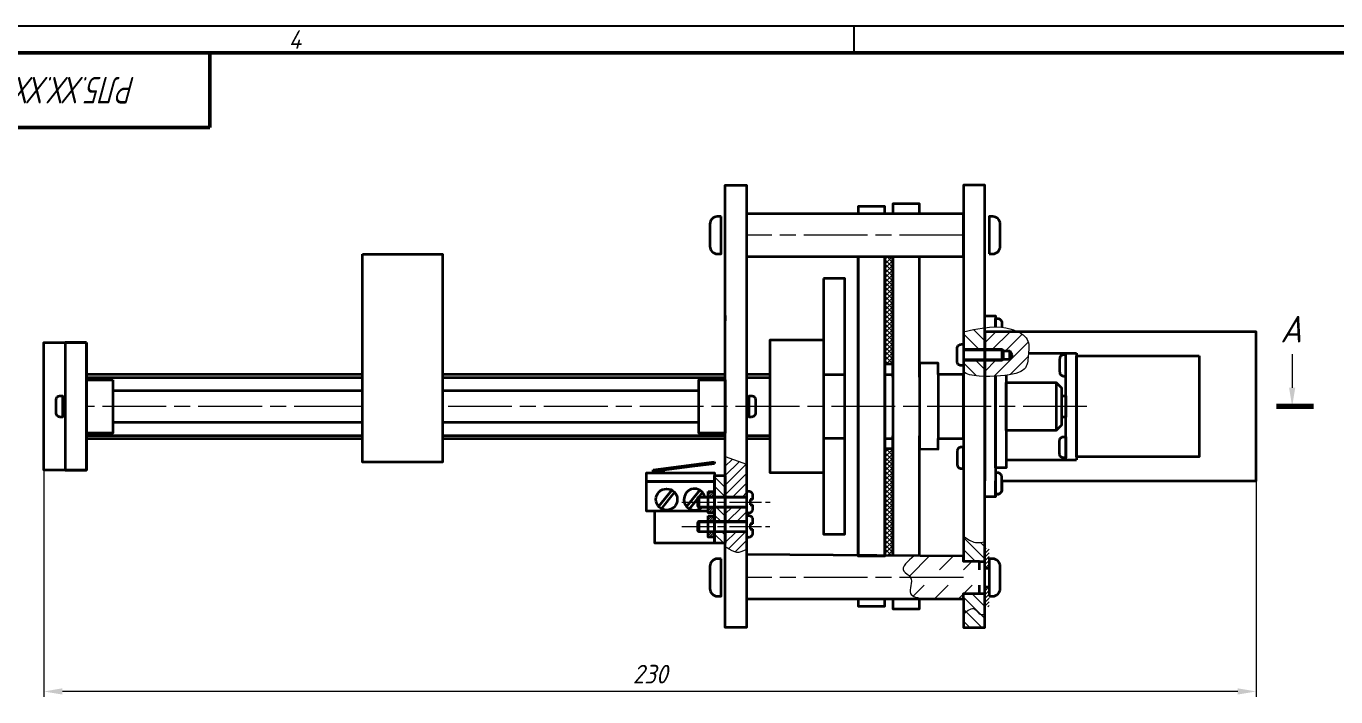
# Model space of a CAD drawing. Header units: millimetres. Extents: x -196 to 2000, y -99 to 952.
# Drawn here: x 55.5 to 301.5, y 468.2 to 594 of the extents above; entities that cross this region are included whole.
import ezdxf
from ezdxf.enums import TextEntityAlignment as Align

# ---------------------------------------------------------------- set-up
doc = ezdxf.new("R2010")
doc.units = ezdxf.units.MM
doc.linetypes.add('AM_ISO08W050', pattern=[18, 12, -1.5, 3, -1.5])
doc.linetypes.add('AM_ISO08W050x2', pattern=[9, 6, -0.75, 1.5, -0.75])
for name, color, linetype, lineweight in [('AM_0', 7, 'Continuous', 35), ('AM_4', 3, 'Continuous', 15), ('AM_5', 3, 'Continuous', 15), ('AM_7', 4, 'AM_ISO08W050', 15), ('AM_8', 1, 'Continuous', 15), ('AM_BOR', 7, 'Continuous', 35), ('основные', 7, 'Continuous', 35), ('оч жирные', 7, 'Continuous', 70), ('тонкие', 2, 'Continuous', 15)]:
    doc.layers.add(name, color=color, linetype=linetype, lineweight=lineweight)
doc.styles.add('ACGOSTTS', font='geniso.shx', dxfattribs={"oblique": 15})
doc.styles.get("Standard").update_dxf_attribs({"font": 'geniso.shx', "oblique": 15})
doc.dimstyles.new('AM_GOST$0', dxfattribs={"dimtxt": 3.5, "dimasz": 3.5, "dimexe": 1, "dimexo": 1, "dimgap": 1.5, "dimtad": 1, "dimtoh": 1, "dimtxsty": 'Standard', "dimcen": 0, "dimclrd": 256, "dimclre": 256, "dimclrt": 2, "dimadec": 0, "dimazin": 2, "dimtp": 0.1, "dimtm": 0.1, "dimtfac": 0.71, "dimtmove": 0, "dimatfit": 3, "dimfxl": 1, "dimtolj": 1, "dimlwd": -1, "dimlwe": -1, "dimarcsym": 1})
pattern_1 = [(45, (-68.4024, 69.4216), (-0.8980256, 0.8980256), [])]
pattern_2 = [(45, (-68.40243, 69.42163), (-0.21213203, 0.21213203), [])]
pattern_3 = [(45, (0, 0), (-0.3535534, 0.3535534), [])]

# ---------------------------------------------------------------- blocks, each defined once
blk = doc.blocks.new('GOST_A1_LANDSCAPE')
at = {"layer": 'AM_BOR', "color": 1, "lineweight": 25}
for p, q in [((841, 594), (0, 594)), ((211, 594), (211, 589))]:
    blk.add_line(p, q, dxfattribs=at)
at = {"layer": 'AM_BOR', "color": 7, "lineweight": 50}
blk.add_line((836, 589), (20, 589), dxfattribs=at)
at = {"layer": 'AM_BOR', "color": 1, "lineweight": 25, "style": 'ACGOSTTS', "oblique": 15}
blk.add_text('4', height=3.5, dxfattribs=at).set_placement((106, 591.5), align=Align.MIDDLE_CENTER)
blk = doc.blocks.new('GOST_EXT3_L')
at = {"layer": 'AM_BOR', "color": 7, "lineweight": 50}
for p, q in [((0, 0), (70, 0)), ((0, -14), (0, 0)), ((70, 0), (70, -14)), ((70, -14), (0, -14))]:
    blk.add_line(p, q, dxfattribs=at)
at = {"layer": 'AM_BOR', "color": 2, "lineweight": 25, "style": 'ACGOSTTS', "oblique": 15, "width": 0.8}
blk.add_attdef('GEN-TITLE-PARTNO{11.7}', text='', height=5, rotation=180, dxfattribs=at).set_placement((35, -7), align=Align.MIDDLE_CENTER)
blk = doc.blocks.new('*D42')
at = {"layer": 'AM_5', "linetype": 'ByBlock', "transparency": 16777216}
for p, q in [((58.84, 521.66), (58.84, 468.16)), ((286.57, 521.66), (286.57, 468.16)), ((283.07, 469.16), (62.34, 469.16))]:
    blk.add_line(p, q, dxfattribs=at)
at = {"layer": 'AM_5', "transparency": 16777216}
for points in [[(62.34, 469.75), (62.34, 468.58), (58.84, 469.16)], [(283.07, 469.75), (283.07, 468.58), (286.57, 469.16)]]:
    blk.add_solid(points, dxfattribs=at)
at = {"layer": 'Defpoints', "color": 0, "transparency": 16777216}
for p in [(58.84, 522.66), (286.57, 522.66), (58.84, 469.16)]:
    blk.add_point(p, dxfattribs=at)
at = {"layer": 'AM_5', "color": 2, "transparency": 16777216, "insert": (172.71, 472.41), "char_height": 3.5, "attachment_point": 5}
blk.add_mtext('\\A1;230', dxfattribs=at)

msp = doc.modelspace()

# ---------------------------------------------------------------- hatches: boundary and pattern name
at = {"layer": 'AM_8'}
h = msp.add_hatch(dxfattribs=at)
h.set_pattern_fill('_U', color=256, scale=0.61, angle=45, style=0, double=1, pattern_type=0)
h.set_pattern_definition([(45, (-64.4024, 71.46055), (-0.43133514, 0.43133514), []), (135, (-64.4024, 71.46055), (-0.43133514, -0.43133514), [])])
h.paths.add_polyline_path([(216.82, 550.778), (216.82, 530.663), (218.316, 530.663), (218.316, 514.663), (216.82, 514.663), (216.82, 494.549), (218.32, 494.549), (218.32, 550.778)])
h = msp.add_hatch(dxfattribs=at)
h.set_pattern_fill('ANSI31', color=256, scale=0.6, angle=90, style=0)
h.paths.add_polyline_path([(235.57, 537.413), (235.078, 537.359), (233.452, 537.075), (231.57, 536.643), (231.57, 533.31), (235.57, 533.31)])
h.paths.add_polyline_path([(235.57, 531.31), (231.57, 531.31), (231.57, 529.139), (232.052, 528.828), (232.728, 528.597), (233.555, 528.436), (234.493, 528.338), (235.498, 528.293), (235.57, 528.293)])
h = msp.add_hatch(dxfattribs=at)
h.set_pattern_fill('ANSI31', color=256, scale=0.6, style=0)
h.paths.add_polyline_path([(243.777, 534.594), (243.678, 534.913), (243.534, 535.219), (243.339, 535.514), (243.091, 535.797), (242.787, 536.067), (242.422, 536.324), (241.995, 536.569), (241.794, 536.663), (235.57, 536.663), (235.57, 533.31), (238.843, 533.31), (239.07, 533.093), (240.27, 533.093), (240.723, 532.31), (240.27, 531.526), (239.07, 531.526), (238.843, 531.31), (235.57, 531.31), (235.57, 528.293), (236.528, 528.293), (237.543, 528.329), (238.498, 528.392), (239.361, 528.475), (240.129, 528.578), (240.804, 528.7), (241.393, 528.843), (241.9, 529.009), (242.33, 529.196), (242.686, 529.407), (242.974, 529.643), (243.199, 529.903), (243.369, 530.184), (243.493, 530.486), (243.58, 530.803), (243.64, 531.133), (243.681, 531.474), (243.711, 531.823), (243.741, 532.175), (243.777, 532.53), (243.813, 532.884), (243.844, 533.236), (243.863, 533.585), (243.863, 533.929), (243.836, 534.266)])
h = msp.add_hatch(dxfattribs=at)
h.set_pattern_fill('ANSI31', color=256, scale=0.4, style=0)
h.set_pattern_definition(pattern_1)
h.paths.add_polyline_path([(190.841, 511.845), (190.082, 512.108), (189.102, 512.314), (188.251, 512.672), (187.415, 512.936), (186.841, 513.069), (186.841, 505.699), (190.841, 505.699)])
h.paths.add_polyline_path([(190.194, 495.461), (190.841, 495.818), (190.841, 497.375), (190.841, 499.108), (186.841, 499.108), (186.841, 498.144), (186.841, 496.98), (186.841, 496.554), (187.058, 496.183), (188.927, 495.264)])
h = msp.add_hatch(dxfattribs=at)
h.set_pattern_fill('ANSI31', color=256, scale=0.4, angle=90, style=0)
h.set_pattern_definition([(135, (-68.4024, 69.4216), (-0.8980256, -0.8980256), [])])
h.paths.add_polyline_path([(186.841, 509.67), (184.841, 509.67), (184.841, 505.699), (186.841, 505.699)])
h.paths.add_polyline_path([(186.841, 503.699), (184.841, 503.699), (184.841, 501.108), (186.841, 501.108)])
h.paths.add_polyline_path([(184.841, 496.98), (186.841, 496.98), (186.841, 499.108), (184.841, 499.108), (184.841, 498.144)])
h = msp.add_hatch(dxfattribs=at)
h.set_pattern_fill('_U', color=256, scale=0.3, angle=45, style=0, pattern_type=0)
h.set_pattern_definition(pattern_2)
h.paths.add_polyline_path([(183.641, 505.699), (184.841, 505.699), (184.841, 506.699), (183.641, 506.699)])
h = msp.add_hatch(dxfattribs=at)
h.set_pattern_fill('_U', color=256, scale=0.3, angle=45, style=0, pattern_type=0)
h.set_pattern_definition(pattern_2)
h.paths.add_polyline_path([(184.841, 502.966), (184.841, 503.699), (183.641, 503.699), (183.641, 502.699), (184.841, 502.699)])
h = msp.add_hatch(dxfattribs=at)
h.set_pattern_fill('_U', color=256, scale=0.3, angle=45, style=0, pattern_type=0)
h.set_pattern_definition(pattern_2)
h.paths.add_polyline_path([(183.641, 502.144), (183.641, 501.108), (184.841, 501.108), (184.841, 502.144)])
h = msp.add_hatch(dxfattribs=at)
h.set_pattern_fill('ANSI31', color=256, scale=0.4, style=0)
h.set_pattern_definition(pattern_1)
h.paths.add_polyline_path([(190.841, 502.144), (190.841, 503.699), (186.841, 503.699), (186.841, 501.108), (190.841, 501.108)])
h = msp.add_hatch(dxfattribs=at)
h.set_pattern_fill('_U', color=256, scale=0.3, angle=45, style=0, pattern_type=0)
h.set_pattern_definition(pattern_2)
h.paths.add_polyline_path([(183.641, 498.144), (184.841, 498.144), (184.841, 499.108), (183.641, 499.108)])
h = msp.add_hatch(dxfattribs=at)
h.set_pattern_fill('ANSI31', color=256, scale=0.5, angle=90, style=0)
edge = h.paths.add_edge_path()
edge.add_spline(control_points=[(235.57, 497.264), (234.984, 497.163), (233.532, 496.914), (232.303, 497.777), (231.57, 498.292)], knot_values=[0, 0, 0, 0, 1.7258996, 4.2776179, 4.2776179, 4.2776179, 4.2776179], degree=3, periodic=0)
edge.add_line((231.57, 498.292), (231.57, 493.549))
edge.add_line((231.57, 493.549), (234.57, 493.549))
edge.add_line((234.57, 493.549), (235.57, 493.549))
edge.add_line((235.57, 493.549), (235.57, 497.264))
edge = h.paths.add_edge_path()
edge.add_line((231.57, 481.163), (235.57, 481.163))
edge.add_line((235.57, 481.163), (235.57, 483.656))
edge.add_spline(control_points=[(235.57, 483.656), (235.259, 483.602), (234.46, 483.461), (233.634, 485.382), (232.369, 484.361), (231.57, 483.717)], knot_values=[0, 0, 0, 0, 0.8745598, 2.2433555, 4.5836616, 4.5836616, 4.5836616, 4.5836616], degree=3, periodic=0)
edge.add_line((231.57, 483.717), (231.57, 481.163))
edge = h.paths.add_edge_path()
edge.add_spline(control_points=[(231.57, 483.717), (232.369, 484.361), (233.634, 485.382), (234.46, 483.461), (235.259, 483.602), (235.57, 483.656)], knot_values=[0, 0, 0, 0, 2.3403061, 3.7091018, 4.5836616, 4.5836616, 4.5836616, 4.5836616], degree=3, periodic=0)
edge.add_line((235.57, 483.656), (235.57, 487.549))
edge.add_line((235.57, 487.549), (234.57, 487.549))
edge.add_line((234.57, 487.549), (231.57, 487.549))
edge.add_line((231.57, 487.549), (231.57, 486.549))
edge.add_line((231.57, 486.549), (231.57, 483.717))
h = msp.add_hatch(dxfattribs=at)
h.set_pattern_fill('ANSI31', color=256, style=0)
edge = h.paths.add_edge_path()
edge.add_line((231.57, 494.549), (222.331, 494.614))
edge.add_spline(control_points=[(222.331, 494.614), (221.086, 493.573), (219.213, 492.007), (221.341, 491.049), (221.624, 490.549)], knot_values=[0, 0, 0, 0, 3.4667411, 5.2138903, 5.2138903, 5.2138903, 5.2138903], degree=3, periodic=0)
edge.add_line((221.624, 490.549), (223.347, 490.549))
edge.add_line((223.347, 490.549), (224.17, 491.974))
edge.add_line((224.17, 491.974), (234.57, 491.974))
edge.add_line((234.57, 491.974), (234.57, 493.549))
edge.add_line((234.57, 493.549), (231.57, 493.549))
edge.add_line((231.57, 493.549), (231.57, 494.549))
edge = h.paths.add_edge_path()
edge.add_line((231.57, 487.549), (234.57, 487.549))
edge.add_line((234.57, 487.549), (234.57, 489.124))
edge.add_line((234.57, 489.124), (224.17, 489.124))
edge.add_line((224.17, 489.124), (223.347, 490.549))
edge.add_line((223.347, 490.549), (221.624, 490.549))
edge.add_spline(control_points=[(221.624, 490.549), (222.107, 489.697), (220.644, 487.071), (223.013, 486.718), (224.144, 486.549)], knot_values=[5.2138903, 5.2138903, 5.2138903, 5.2138903, 8.1895192, 10.9098806, 10.9098806, 10.9098806, 10.9098806], degree=3, periodic=0)
edge.add_line((224.144, 486.549), (231.57, 486.549))
edge.add_line((231.57, 486.549), (231.57, 487.549))
h = msp.add_hatch(dxfattribs=at)
h.set_pattern_fill('_U', color=256, scale=0.5, angle=45, style=0, pattern_type=0)
h.set_pattern_definition(pattern_3)
h.paths.add_polyline_path([(235.57, 496.049), (235.57, 492.299), (236.37, 492.299), (236.37, 496.049)])
h = msp.add_hatch(dxfattribs=at)
h.set_pattern_fill('ANSI31', color=256, scale=0.5, angle=90, style=0)
edge = h.paths.add_edge_path()
edge.add_line((231.57, 487.549), (231.57, 486.549))
edge.add_line((231.57, 486.549), (231.57, 483.717))
edge.add_spline(control_points=[(231.57, 483.717), (232.369, 484.361), (233.634, 485.382), (234.46, 483.461), (235.259, 483.602), (235.57, 483.656)], knot_values=[0, 0, 0, 0, 2.3403061, 3.7091018, 4.5836616, 4.5836616, 4.5836616, 4.5836616], degree=3, periodic=0)
edge.add_line((235.57, 483.656), (235.57, 487.549))
edge.add_line((235.57, 487.549), (234.57, 487.549))
edge.add_line((234.57, 487.549), (231.57, 487.549))
h = msp.add_hatch(dxfattribs=at)
h.set_pattern_fill('_U', color=256, scale=0.5, angle=45, style=0, pattern_type=0)
h.set_pattern_definition(pattern_3)
h.paths.add_polyline_path([(236.37, 485.049), (236.37, 488.799), (235.57, 488.799), (235.57, 485.049)])

# ---------------------------------------------------------------- linework, layer by layer
at = {"layer": 'AM_0'}
for p, q in [((239.07, 533.093), (240.27, 533.093)), ((239.07, 531.526), (240.27, 531.526)), ((240.723, 532.31), (240.27, 533.093)), ((240.27, 531.526), (240.27, 533.093)), ((240.723, 532.31), (240.27, 531.526))]:
    msp.add_line(p, q, dxfattribs=at)
at = {"layer": 'AM_4'}
for p, q in [((239.07, 533.093), (231.57, 533.093)), ((239.07, 531.526), (231.57, 531.526)), ((181.653, 505.483), (190.841, 505.483)), ((181.653, 503.916), (190.841, 503.916)), ((181.653, 500.892), (190.841, 500.892)), ((181.653, 499.325), (190.841, 499.325))]:
    msp.add_line(p, q, dxfattribs=at)
for points in [[(231.57, 536.643), (233.452, 537.075), (235.078, 537.359), (236.476, 537.513), (237.67, 537.557), (238.688, 537.511), (239.554, 537.393), (240.294, 537.223), (240.936, 537.02), (241.5, 536.801), (241.995, 536.569), (242.422, 536.324), (242.787, 536.067), (243.091, 535.797), (243.339, 535.514), (243.534, 535.219), (243.678, 534.913), (243.777, 534.594), (243.836, 534.266), (243.863, 533.929), (243.863, 533.585), (243.844, 533.236), (243.813, 532.884), (243.777, 532.53), (243.741, 532.175), (243.711, 531.823), (243.681, 531.474), (243.64, 531.133), (243.58, 530.803), (243.493, 530.486), (243.369, 530.184), (243.199, 529.903), (242.974, 529.643), (242.686, 529.407), (242.33, 529.196), (241.9, 529.009), (241.393, 528.843), (240.804, 528.7), (240.129, 528.578), (239.361, 528.475), (238.498, 528.392), (237.543, 528.329), (236.528, 528.293), (235.498, 528.293), (234.493, 528.338), (233.555, 528.436), (232.728, 528.597), (232.052, 528.828), (231.57, 529.139)], [(186.841, 513.234), (190.841, 511.845)], [(190.841, 495.818), (190.244, 495.542), (189.768, 495.351), (189.367, 495.251), (188.993, 495.247), (188.601, 495.346), (188.143, 495.553), (187.572, 495.873), (186.841, 496.314)]]:
    msp.add_lwpolyline(points, dxfattribs=at)
at = {"layer": 'AM_5'}
msp.add_line((293.306, 532.483), (293.306, 526.163), dxfattribs=at)
at = {"layer": 'AM_5', "linetype": 'Continuous'}
msp.add_trace([(292.723, 526.163), (293.89, 526.163), (293.306, 522.663)], dxfattribs=at)
at = {"layer": 'AM_7'}
for p, q in [((231.57, 554.778), (190.841, 554.778)), ((117.841, 522.663), (66.841, 522.663)), ((118.704, 522.663), (117.841, 522.663)), ((254.763, 522.663), (133.704, 522.663)), ((231.57, 490.549), (190.841, 490.549))]:
    msp.add_line(p, q, dxfattribs=at)
at = {"layer": 'AM_7', "linetype": 'AM_ISO08W050x2'}
for p, q in [((178.653, 504.699), (195.272, 504.699)), ((178.653, 500.108), (195.199, 500.108))]:
    msp.add_line(p, q, dxfattribs=at)
at = {"layer": 'основные'}
for p, q in [((186.841, 539.723), (186.841, 538.723)), ((186.841, 535.723), (186.841, 536.723)), ((238.843, 533.31), (231.57, 533.31)), ((236.843, 531.31), (231.57, 531.31)), ((231.57, 531.31), (238.843, 531.31)), ((238.843, 531.31), (238.843, 533.31)), ((239.07, 533.093), (238.843, 533.31)), ((238.843, 531.31), (239.07, 531.526)), ((239.07, 531.526), (239.07, 533.093)), ((243.79, 532.663), (250.824, 532.663)), ((250.824, 512.608), (250.824, 532.663)), ((250.824, 532.663), (252.824, 532.663)), ((252.824, 532.663), (252.824, 512.608)), ((66.841, 528.109), (118.704, 528.109)), ((133.704, 528.109), (186.841, 528.109)), ((190.841, 528.109), (195.27, 528.109)), ((205.27, 528.663), (209.27, 528.663)), ((216.82, 528.663), (218.316, 528.663)), ((218.32, 528.163), (218.32, 517.163)), ((223.32, 528.163), (223.32, 517.163)), ((226.809, 528.663), (226.809, 516.663)), ((237.57, 512.608), (237.57, 528.331)), ((249.009, 527.163), (249.009, 518.163)), ((231.57, 522.663), (231.57, 520.163)), ((66.841, 517.218), (118.704, 517.218)), ((133.704, 517.218), (186.841, 517.218)), ((190.841, 517.218), (195.27, 517.218)), ((209.27, 516.663), (205.27, 516.663)), ((216.82, 516.663), (218.316, 516.663)), ((173.362, 510.74), (184.841, 512.23)), ((184.841, 512.23), (184.841, 511.96)), ((231.57, 513.017), (231.57, 514.017)), ((239.57, 512.608), (250.824, 512.608)), ((250.824, 512.608), (252.824, 512.608)), ((173.292, 510.734), (173.362, 510.74)), ((173.292, 510.19), (173.292, 510.734)), ((174.694, 510.379), (174.694, 510.19)), ((174.694, 510.19), (175.294, 510.19)), ((175.294, 510.19), (175.294, 510.379)), ((176.772, 506.944), (174.317, 503.861)), ((182.031, 506.944), (179.576, 503.861)), ((237.57, 505.663), (237.57, 508.663)), ((174.859, 503.431), (177.307, 506.518)), ((180.117, 503.431), (181.653, 505.368)), ((181.841, 505.604), (182.566, 506.518)), ((192.041, 505.199), (191.541, 505.199)), ((191.541, 505.199), (191.541, 504.199)), ((237.57, 505.663), (235.57, 505.663)), ((191.541, 504.199), (192.041, 504.199)), ((192.041, 500.644), (191.541, 500.644)), ((191.541, 500.644), (191.541, 499.644)), ((191.541, 499.644), (192.041, 499.644)), ((234.57, 493.549), (235.57, 493.549)), ((235.57, 492.299), (236.37, 492.299)), ((234.57, 487.549), (235.57, 487.549)), ((235.57, 488.799), (236.37, 488.799))]:
    msp.add_line(p, q, dxfattribs=at)
for points in [[(186.841, 536.723), (186.841, 564.163), (190.841, 564.163), (190.841, 491.974)], [(231.57, 486.549), (231.57, 481.163), (235.57, 481.163), (235.57, 564.163), (231.57, 564.163), (231.57, 493.549)], [(216.82, 558.778), (216.82, 560.145), (211.82, 560.145), (211.82, 558.778)], [(223.32, 558.778), (223.32, 560.663), (218.32, 560.663), (218.32, 558.778)], [(211.82, 550.778), (211.82, 494.549)], [(216.82, 550.778), (216.82, 525.163)], [(216.82, 525.163), (216.82, 550.778)], [(218.32, 550.778), (218.32, 528.163)], [(218.32, 528.163), (218.32, 550.778)], [(223.32, 528.163), (223.32, 550.778)], [(237.57, 528.331), (237.57, 505.663), (235.57, 505.663), (235.57, 539.663), (237.57, 539.663), (237.57, 537.554)], [(190.841, 489.124), (190.841, 481.163), (186.841, 481.163), (186.841, 536.723)], [(252.824, 508.663), (286.57, 508.663), (286.57, 536.663), (235.57, 536.663)], [(235.57, 536.663), (235.57, 508.663)], [(226.809, 528.663), (226.809, 530.768), (223.32, 530.745), (223.32, 528.163)], [(118.704, 528.663), (66.841, 528.663), (66.841, 516.663), (118.704, 516.663)], [(136.841, 528.663), (133.704, 528.663)], [(186.841, 528.663), (136.841, 528.663)], [(195.27, 528.663), (190.841, 528.663)], [(226.809, 516.663), (231.57, 516.663), (231.57, 528.663), (226.809, 528.663)], [(239.57, 528.503), (239.57, 511.136), (237.57, 511.136), (237.57, 528.331)], [(66.841, 519.663), (66.841, 525.663)], [(71.841, 525.663), (118.704, 525.663)], [(133.704, 525.663), (181.841, 525.663)], [(186.841, 525.663), (186.841, 519.663)], [(250.009, 524.636), (250.824, 524.636), (250.824, 520.636), (250.009, 520.636)], [(118.704, 519.663), (71.841, 519.663)], [(181.841, 519.663), (133.704, 519.663)], [(216.82, 520.163), (216.82, 494.549)], [(216.82, 494.549), (216.82, 520.163)], [(133.704, 516.663), (136.841, 516.663)], [(136.841, 516.663), (186.841, 516.663)], [(190.841, 516.663), (195.27, 516.663)], [(218.32, 517.163), (218.32, 494.549)], [(218.32, 494.549), (218.32, 517.163)], [(223.32, 494.549), (223.32, 517.163)], [(223.32, 517.163), (223.32, 514.663), (226.809, 514.635), (226.809, 516.663)], [(173.443, 510.19), (173.443, 510.48), (180.638, 511.414), (184.841, 511.96)], [(183.641, 502.966), (172.041, 502.966), (172.041, 510.19), (184.841, 510.19), (184.841, 502.966)], [(184.841, 510.19), (184.789, 496.98), (173.601, 496.98), (173.601, 502.966)], [(183.641, 502.966), (172.041, 502.966), (172.041, 508.565), (184.841, 508.565), (184.841, 502.966)], [(238.77, 508.663), (238.77, 507.688)], [(238.77, 508.663), (252.824, 508.663)], [(190.841, 503.699), (181.841, 503.699), (181.653, 503.916), (181.653, 505.483), (181.841, 505.699), (181.841, 503.699), (181.841, 505.699), (190.841, 505.699)], [(190.841, 499.108), (181.841, 499.108), (181.653, 499.325), (181.653, 500.892), (181.841, 501.108), (181.841, 499.108), (181.841, 501.108), (190.841, 501.108)], [(231.57, 493.549), (231.57, 494.549), (190.841, 494.836), (190.841, 489.124)], [(234.57, 491.974), (234.57, 493.549), (231.57, 493.549), (231.57, 493.549)], [(190.841, 489.124), (190.841, 486.549), (231.57, 486.549), (231.57, 487.549)], [(231.57, 487.549), (231.57, 487.549), (234.57, 487.549), (234.57, 489.124)], [(211.82, 486.549), (211.82, 485.144), (216.82, 485.144), (216.82, 486.549)], [(218.32, 486.549), (218.32, 484.663), (223.32, 484.663), (223.32, 486.549)]]:
    msp.add_lwpolyline(points, dxfattribs=at)
for points in [[(231.557, 558.778), (190.841, 558.778), (190.841, 550.778), (231.557, 550.778)], [(118.704, 551.218), (133.704, 551.218), (133.704, 512.218), (118.704, 512.218)], [(211.82, 550.778), (216.82, 550.778), (216.82, 494.549), (211.82, 494.549)], [(205.27, 546.663), (205.27, 498.663), (209.27, 498.663), (209.27, 546.663)], [(66.841, 534.666), (66.841, 510.66), (58.841, 510.66), (58.841, 534.666)], [(66.841, 534.666), (62.841, 534.666), (62.841, 510.66), (66.841, 510.66)], [(205.27, 535.163), (205.27, 510.163), (195.27, 510.163), (195.27, 535.163)], [(275.824, 532.163), (275.824, 513.163), (252.824, 513.163), (252.824, 532.163)], [(218.316, 530.663), (218.316, 514.663), (216.82, 514.663), (216.82, 530.663)], [(71.841, 527.663), (71.841, 517.663), (66.841, 517.663), (66.841, 527.663)], [(186.841, 527.663), (186.841, 517.663), (181.841, 517.663), (181.841, 527.663)], [(239.57, 527.163), (249.009, 527.163), (250.009, 526.163), (250.009, 519.163), (249.009, 518.163), (239.57, 518.163)], [(172.041, 510.19), (184.841, 510.19), (184.841, 508.565), (172.041, 508.565)], [(184.841, 509.67), (186.841, 509.67), (186.841, 496.98), (184.841, 496.98)], [(183.641, 506.699), (184.841, 506.699), (184.841, 502.699), (183.641, 502.699)], [(183.641, 502.144), (184.841, 502.144), (184.841, 498.144), (183.641, 498.144)]]:
    msp.add_lwpolyline(points, close=True, dxfattribs=at)
for points in [[(186.041, 558.278), (185.341, 558.278, 0.4142136), (183.941, 556.878), (183.941, 552.678, 0.4142136), (185.341, 551.278), (186.041, 551.278)], [(236.37, 551.278), (237.07, 551.278, 0.4142136), (238.47, 552.678), (238.47, 556.878, 0.4142136), (237.07, 558.278), (236.37, 558.278)], [(186.041, 494.049), (185.341, 494.049, 0.4142136), (183.941, 492.649), (183.941, 488.449, 0.4142136), (185.341, 487.049), (186.041, 487.049)], [(236.37, 487.049), (237.07, 487.049, 0.4142136), (238.47, 488.449), (238.47, 492.649, 0.4142136), (237.07, 494.049), (236.37, 494.049)]]:
    msp.add_lwpolyline(points, format="xyb", close=True, dxfattribs=at)
for points in [[(237.57, 537.554), (237.57, 539.139), (237.97, 539.139, -0.4142136), (238.77, 538.339), (238.77, 537.499)], [(230.37, 532.81), (230.37, 533.51, -0.4142136), (231.17, 534.31), (231.57, 534.31), (231.57, 530.31), (231.17, 530.31, -0.4142136), (230.37, 531.11), (230.37, 532.81)], [(249.624, 529.852), (249.624, 529.152, 0.4142136), (250.424, 528.352), (250.824, 528.352), (250.824, 532.352), (250.424, 532.352, 0.4142136), (249.624, 531.552), (249.624, 529.852)], [(61.141, 523.163), (61.141, 523.863, -0.4142136), (61.941, 524.663), (62.341, 524.663), (62.341, 520.663), (61.941, 520.663, -0.4142136), (61.141, 521.463), (61.141, 523.163)], [(192.541, 522.163), (192.541, 521.463, -0.4142136), (191.741, 520.663), (191.341, 520.663), (191.341, 524.663), (191.741, 524.663, -0.4142136), (192.541, 523.863), (192.541, 522.163)], [(249.624, 515.475), (249.624, 516.175, -0.4142136), (250.424, 516.975), (250.824, 516.975), (250.824, 512.975), (250.424, 512.975, -0.4142136), (249.624, 513.775), (249.624, 515.475)], [(230.37, 512.517), (230.37, 511.817, 0.4142136), (231.17, 511.017), (231.57, 511.017), (231.57, 515.017), (231.17, 515.017, 0.4142136), (230.37, 514.217), (230.37, 512.517)], [(238.77, 508.688), (238.77, 509.388, 0.4142136), (237.97, 510.188), (237.57, 510.188), (237.57, 506.188), (237.97, 506.188, 0.4142136), (238.77, 506.988), (238.77, 508.688)], [(192.041, 505.199), (192.041, 505.899, 0.4142136), (191.241, 506.699), (190.841, 506.699), (190.841, 502.699), (191.241, 502.699, 0.4142136), (192.041, 503.499), (192.041, 504.199)], [(238.77, 507.688), (238.77, 506.988, -0.4142136), (237.97, 506.188), (237.57, 506.188), (237.57, 508.663)], [(192.041, 500.644), (192.041, 501.344, 0.4142136), (191.241, 502.144), (190.841, 502.144), (190.841, 498.144), (191.241, 498.144, 0.4142136), (192.041, 498.944), (192.041, 499.644)]]:
    msp.add_lwpolyline(points, format="xyb", dxfattribs=at)
msp.add_circle((175.812, 505.19), 2, dxfattribs=at)
for centre, radius, start, end in [((174.994, 510.379), 0.3, 360, 180), ((181.071, 505.19), 2, 14.76173, 311.82371)]:
    msp.add_arc(centre, radius, start, end, dxfattribs=at)
at = {"layer": 'оч жирные'}
msp.add_line((297.337, 522.663), (290.337, 522.663), dxfattribs=at)
at = {"layer": 'тонкие'}
for points in [[(231.57, 498.292), (233.849, 497.143), (235.57, 497.264)], [(222.331, 494.614), (220.364, 491.759), (221.624, 490.549), (221.624, 487.573), (224.144, 486.549)], [(231.57, 483.717), (233.728, 484.624), (234.696, 483.656), (235.57, 483.656)]]:
    msp.add_spline(points, degree=3, dxfattribs=at)

# ---------------------------------------------------------------- block references
at = {"layer": 'основные', "lineweight": 0}
msp.add_blockref('GOST_A1_LANDSCAPE', (0, 0), dxfattribs=at)
msp.add_blockref('GOST_EXT3_L', (20, 589), dxfattribs=at).add_auto_attribs({'GEN-TITLE-PARTNO{11.7}': 'РЛ5.ХХ.ХХ.ХХ.ХХ.ВО'})

# ---------------------------------------------------------------- texts
at = {"layer": 'основные', "insert": (291.072, 539.652), "char_height": 5, "attachment_point": 1}
msp.add_mtext('А', dxfattribs=at)

# ---------------------------------------------------------------- dimensions: what is measured, and where the dimension line sits
at = {"layer": 'AM_5'}
dim = msp.add_linear_dim(base=(58.841, 469.163), p1=(286.57, 522.663), p2=(58.841, 522.663), angle=0, text='230', dimstyle='AM_GOST$0', override={"dimpost": ''}, dxfattribs=at)
dim.commit()
dim.dimension.update_dxf_attribs({"geometry": '*D42', "text_midpoint": (172.706, 472.414)})

doc.saveas('drawing.dxf')
